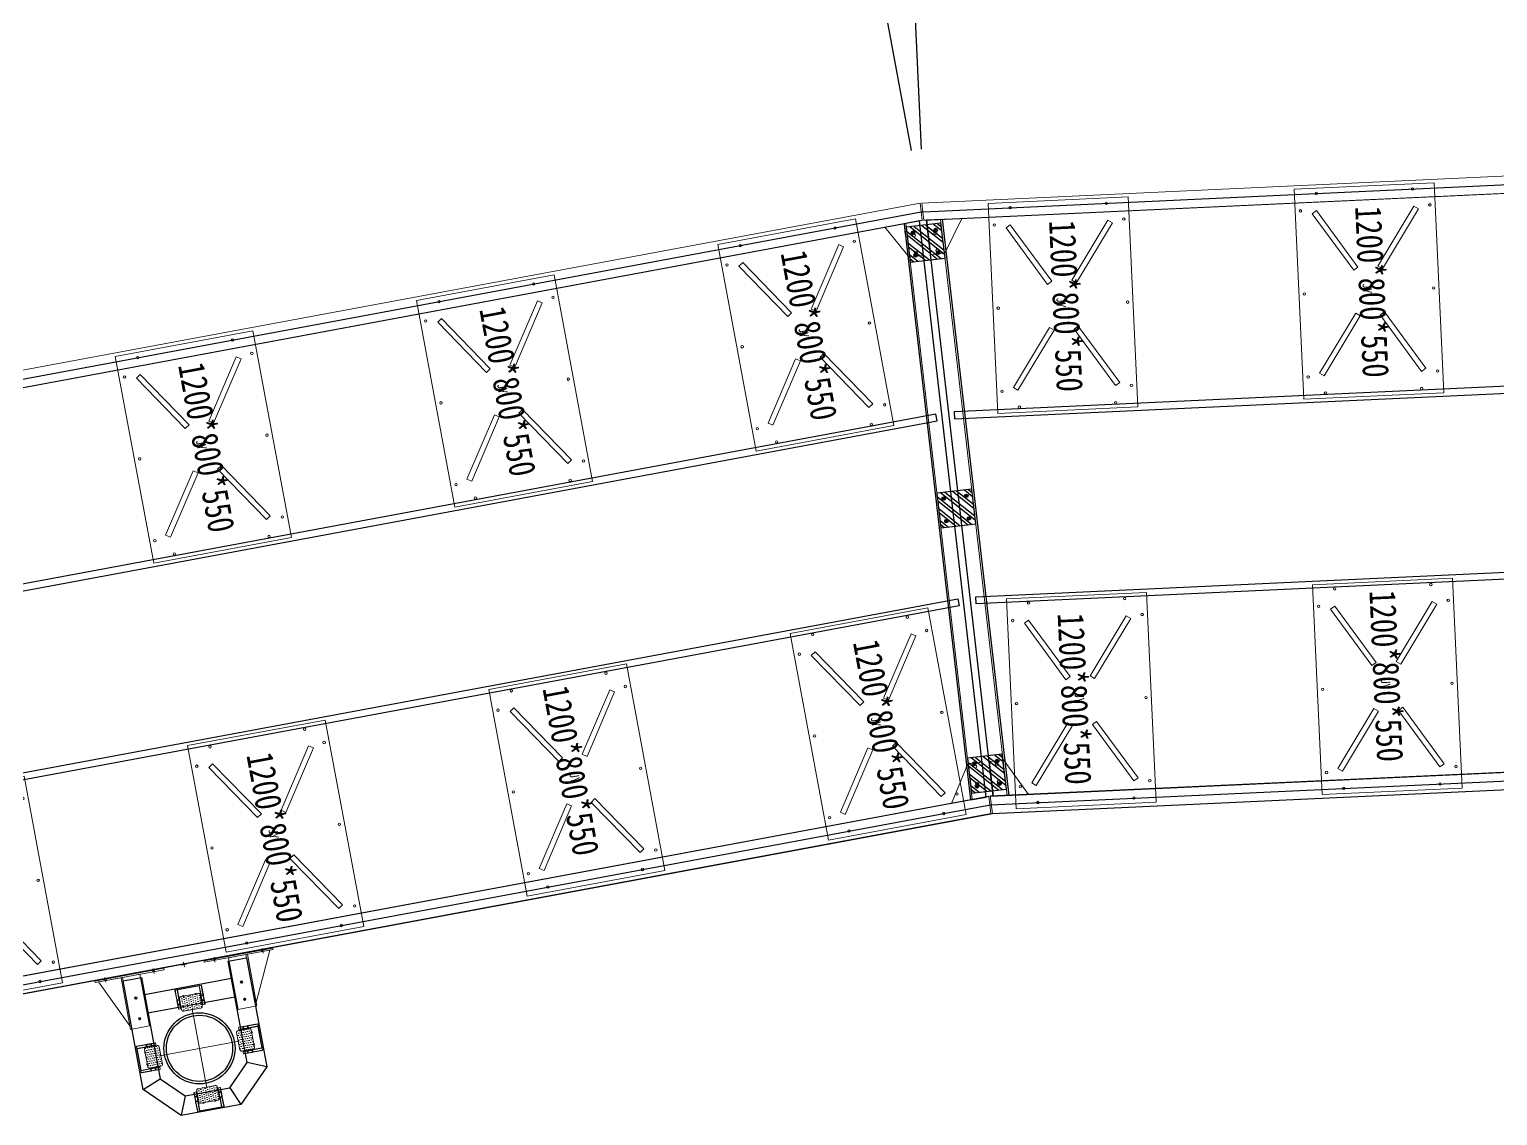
# Model space of a CAD drawing. Extents: x -259369 to -50372, y -155978 to 198088.
# Drawn here: x -172946 to -164560, y -95201 to -88999 of the extents above; entities that cross this region are included whole.
import ezdxf

# ---------------------------------------------------------------- set-up
doc = ezdxf.new("R2010")
doc.units = 0
doc.header["$LTSCALE"] = 1000
doc.header["$MEASUREMENT"] = 0
for name, pattern in [('CENTER', [2, 1.25, -0.25, 0.25, -0.25]), ('DASHED', [0.75, 0.5, -0.25]), ('HIDDEN', [0.375, 0.25, -0.125])]:
    doc.linetypes.add(name, pattern=pattern)
for name, color, linetype in [('PUB_TEXT', 7, 'Continuous'), ('主框型材', 4, 'Continuous'), ('卡槽', 242, 'Continuous'), ('浮箱名称', 3, 'Continuous'), ('连接端梁', 130, 'Continuous')]:
    doc.layers.add(name, color=color, linetype=linetype)
for name, color, linetype, lineweight in [('加强板', 140, 'Continuous', 18), ('导框型材', 2, 'Continuous', 18), ('浮箱', 160, 'Continuous', 20), ('虚线', 8, 'Continuous', 0), ('轮子座', 7, 'Continuous', 9), ('铝主梁', 3, 'Continuous', 9)]:
    doc.layers.add(name, color=color, linetype=linetype, lineweight=lineweight)
doc.styles.add('HZTXT', font='txtw.shx', dxfattribs={"width": 0.8, "bigfont": 'hztxtw.shx'})
doc.styles.add('黑体', font='simhei.ttf', dxfattribs={"width": 0.8})
doc.dimstyles.new('DIM-300', dxfattribs={"dimscale": 300, "dimtxt": 3, "dimasz": 1, "dimexe": 1, "dimexo": 1, "dimgap": 1, "dimtad": 1, "dimdec": 0, "dimdsep": 46, "dimtxsty": 'HZTXT', "dimblk": 'ARCHTICK', "dimcen": 0, "dimdle": 1, "dimclrd": 9, "dimclre": 9, "dimclrt": 2, "dimadec": 1, "dimazin": 0, "dimtfac": 1, "dimtdec": 0, "dimtix": 1, "dimtmove": 2, "dimatfit": 3, "dimldrblk": 'ARCHTICK', "dimfxl": 0, "dimtolj": 1, "dimtzin": 0, "dimarcsym": 0})
pattern_1 = [(0, (1212.185, -561.11), (6.35, 12.7), [0, -12.7])]

# ---------------------------------------------------------------- blocks, each defined once
blk = doc.blocks.new('$matou$00000186')
for points in [[(-600, 400), (600, 400), (600, -400), (-600, -400)], [(-455.8, 303.8), (-472.4, 278.9), (-139.6, 57), (-122.9, 82)], [(455.8, 303.8), (472.4, 278.9), (139.6, 57), (122.9, 82)], [(-455.8, -303.8), (-472.4, -278.9), (-139.6, -57), (-122.9, -82)], [(455.8, -303.8), (472.4, -278.9), (139.6, -57), (122.9, -82)]]:
    blk.add_lwpolyline(points, close=True)
for centre in [(-475, 370), (0, 370), (475, 370), (-570, 275), (570, 275), (-570, -275), (570, -275), (-475, -370), (0, -370), (475, -370)]:
    blk.add_circle(centre, 7)
at = {"layer": 'PUB_TEXT', "style": '黑体', "width": 0.8}
blk.add_text('JY', height=52.57, dxfattribs=at).set_placement((-44.4, -35.3))
blk = doc.blocks.new('*U637')
at = {"layer": '浮箱', "rotation": 270}
blk.add_blockref('$matou$00000186', (0, 0), dxfattribs=at)
blk = doc.blocks.new('*U638')
at = {"color": 0, "linetype": 'ByBlock', "lineweight": -2, "transparency": 16777216}
for p in [(0, 0), (1750, 0), (3500, 0), (5250, 0), (7000, 0)]:
    blk.add_blockref('*U637', p, dxfattribs=at)
blk = doc.blocks.new('*U639')
at = {"layer": '浮箱', "rotation": 270}
blk.add_blockref('$matou$00000186', (0, 0), dxfattribs=at)
blk = doc.blocks.new('*U640')
at = {"color": 0, "linetype": 'ByBlock', "lineweight": -2, "transparency": 16777216}
for p in [(0, 0), (1750, 0), (3500, 0), (5250, 0), (7000, 0)]:
    blk.add_blockref('*U639', p, dxfattribs=at)
blk = doc.blocks.new('*U641')
at = {"layer": '浮箱', "rotation": 270}
blk.add_blockref('$matou$00000186', (0, 0), dxfattribs=at)
blk = doc.blocks.new('*U642')
at = {"color": 0, "linetype": 'ByBlock', "lineweight": -2, "transparency": 16777216}
for p in [(0, 0), (1750, 0), (3500, 0), (5250, 0), (7000, 0)]:
    blk.add_blockref('*U641', p, dxfattribs=at)
blk = doc.blocks.new('*U643')
at = {"layer": '浮箱', "rotation": 270}
blk.add_blockref('$matou$00000186', (0, 0), dxfattribs=at)
blk = doc.blocks.new('*U644')
at = {"color": 0, "linetype": 'ByBlock', "lineweight": -2, "transparency": 16777216}
for p in [(0, 0), (1750, 0), (3500, 0), (5250, 0), (7000, 0)]:
    blk.add_blockref('*U643', p, dxfattribs=at)
blk = doc.blocks.new('*U677')
h = blk.add_hatch()
h.set_pattern_fill('DOTS', color=256, scale=8)
h.set_pattern_definition(pattern_1)
h.paths.add_polyline_path([(64, 50, 0.4142135624), (54, 60), (-11, 60, 0.4142135624), (-21, 50), (-21, -50, 0.4142135624), (-11, -60), (54, -60, 0.4142135624), (64, -50)])
at = {"layer": '导框型材', "color": 0, "linetype": 'Continuous'}
for p, q in [((-64, 63.508929), (-64, 75.5)), ((-64, 75.5), (-63.389317, 75.5)), ((-64, -63.50893), (-64, 63.508929)), ((-7.891644, 75.5), (-63.389317, 75.5)), ((-63.389317, 75.5), (-63.389317, 64.5)), ((-63.389317, 64.5), (-7.891644, 64.5)), ((-62, 77.5), (-6.502327, 77.5)), ((-62, 62.5), (-62, -62.5)), ((-6.502327, 62.5), (-62, 62.5)), ((-2.965328, 75.5), (-7.891644, 75.5)), ((-7.891644, 75.5), (-7.891644, 64.5)), ((-7.891644, 64.5), (-2.965328, 64.5)), ((-6.502327, 77.5), (-1.08338, 77.5)), ((-1.08338, 62.5), (-6.502327, 62.5)), ((47.5, 75.5), (-2.965328, 75.5)), ((-2.965328, 64.5), (-2.965328, 75.5)), ((47.5, 64.5), (-2.965328, 64.5)), ((-1.08338, 77.5), (45.5, 77.5)), ((45.5, 62.5), (-1.08338, 62.5)), ((31, 62.498484), (31, 60)), ((47.5, 64.5), (47.5, 75.5)), ((-64, -63.78066), (-64, -63.500287)), ((-64, -75.5), (-64, -63.78066)), ((-64, -75.5), (-63.389317, -75.5)), ((-63.389317, -64.5), (-63.389317, -75.5)), ((-7.891644, -64.5), (-63.389317, -64.5)), ((-63.389317, -75.5), (-7.891644, -75.5)), ((-62, -62.5), (-6.502327, -62.5)), ((-6.502327, -77.5), (-62, -77.5)), ((-2.965328, -64.5), (-7.891644, -64.5)), ((-7.891644, -75.5), (-7.891644, -64.5)), ((-7.891644, -75.5), (-2.965328, -75.5)), ((-6.502327, -62.5), (-1.08338, -62.5)), ((-1.08338, -77.5), (-6.502327, -77.5)), ((47.5, -64.5), (-2.965328, -64.5)), ((-2.965328, -64.5), (-2.965328, -75.5)), ((47.5, -75.5), (-2.965328, -75.5)), ((-1.08338, -62.5), (45.5, -62.5)), ((45.5, -77.5), (-1.08338, -77.5)), ((31, -60), (31, -62.498484)), ((47.5, -75.5), (47.5, -64.5))]:
    blk.add_line(p, q, dxfattribs=at)
at = {"layer": '导框型材', "color": 1, "linetype": 'CENTER', "ltscale": 0.28}
for p, q in [((-18.5, 35), (-14.5, 35)), ((-16.5, 37), (-16.5, 33)), ((-18.5, -35), (-14.5, -35)), ((-16.5, -37), (-16.5, -33))]:
    blk.add_line(p, q, dxfattribs=at)
at = {"layer": '导框型材', "color": 1, "linetype": 'CENTER', "ltscale": 0.404352}
for p, q in [((-18.5, 0), (-14.5, 0)), ((-16.5, -2), (-16.5, 2))]:
    blk.add_line(p, q, dxfattribs=at)
at = {"layer": '导框型材', "color": 1, "linetype": 'CENTER', "ltscale": 0.1}
for p, q in [((18.75, 70), (24.25, 70)), ((21.5, 67.25), (21.5, 72.75)), ((18.75, -70), (24.25, -70)), ((21.5, -72.75), (21.5, -67.25))]:
    blk.add_line(p, q, dxfattribs=at)
at = {"layer": '导框型材', "color": 0}
blk.add_lwpolyline([(-11, 60), (54, 60, -0.4142135624), (64, 50), (64, -50, -0.4142135624), (54, -60), (-11, -60, -0.4142135624), (-21, -50), (-21, 50, -0.4142135624)], format="xyb", close=True, dxfattribs=at)
for centre in [(21.5, 70), (21.5, -70)]:
    blk.add_circle(centre, 2.5, dxfattribs=at)
at = {"layer": '导框型材', "color": 0, "linetype": 'Continuous', "extrusion": (0, 0, -1)}
for centre, start, end in [((62, 75.5), 0, 90), ((62, 64.5), 270, 0), ((62, -64.5), 0, 90), ((62, -75.5), 270, 0)]:
    blk.add_arc(centre, 2, start, end, dxfattribs=at)
at = {"layer": '导框型材', "color": 0, "linetype": 'Continuous', "extrusion": (1.22461e-16, 0, -1)}
blk.add_arc((16.5, 35), 7, 310.0052008841, 49.9947991159, dxfattribs=at)
at = {"layer": '导框型材', "color": 0, "linetype": 'Continuous'}
for centre, radius, start, end in [((45.5, 75.5), 2, 0, 90), ((45.5, 64.5), 2, 270, 0), ((-16.5, -35), 7, 130.0052008841, 229.9947991159), ((45.5, -64.5), 2, 0, 90), ((45.5, -75.5), 2, 270, 0)]:
    blk.add_arc(centre, radius, start, end, dxfattribs=at)
for centre, major_axis, ratio, start_param, end_param in [((-62, 75.5), (0, 2), 0.694658, 0, 1.5707963268), ((-6.502327, 75.5), (0, -2), 0.694658, 3.1415926536, 4.7123889804), ((-6.502327, 64.5), (0, 2), 0.694658, 1.5707963268, 3.1415926536), ((-1.08338, 75.5), (0, -2), 0.940974, 3.1415926536, 4.7123889804), ((-1.08338, 64.5), (0, 2), 0.940974, 1.5707963268, 3.1415926536), ((-62, -75.5), (0, 2), 0.694658, 1.5707963268, 3.1415926536), ((-6.502327, -64.5), (0, 2), 0.694658, 0, 1.5707963268), ((-6.502327, -75.5), (0, 2), 0.694658, 1.5707963268, 3.1415926536), ((-1.08338, -64.5), (0, 2), 0.940974, 0, 1.5707963268), ((-1.08338, -75.5), (0, 2), 0.940974, 1.5707963268, 3.1415926536)]:
    blk.add_ellipse(centre, major_axis=major_axis, ratio=ratio, start_param=start_param, end_param=end_param, dxfattribs=at)
at = {"layer": '导框型材', "color": 0, "linetype": 'Continuous', "extrusion": (0, 0, -1)}
for centre, start_param, end_param in [((-62, 64.5), 0, 1.5707963268), ((-62, -64.5), 1.5707963268, 3.1415926536)]:
    blk.add_ellipse(centre, major_axis=(0, -2), ratio=0.694658, start_param=start_param, end_param=end_param, dxfattribs=at)
blk = doc.blocks.new('*U673')
at = {"layer": '轮子座', "color": 0, "linetype": 'ByBlock', "lineweight": -2, "transparency": 16777216}
blk.add_blockref('*U677', (0, 0), dxfattribs=at)
blk = doc.blocks.new('*U674')
h = blk.add_hatch()
h.set_pattern_fill('DOTS', color=256, scale=8)
h.set_pattern_definition(pattern_1)
h.paths.add_polyline_path([(64, 50, 0.4142135624), (54, 60), (-11, 60, 0.4142135624), (-21, 50), (-21, -50, 0.4142135624), (-11, -60), (54, -60, 0.4142135624), (64, -50)])
at = {"layer": '导框型材', "color": 0, "linetype": 'Continuous'}
for p, q in [((-64, 63.508929), (-64, 75.5)), ((-64, 75.5), (-63.389317, 75.5)), ((-64, -63.50893), (-64, 63.508929)), ((-7.891644, 75.5), (-63.389317, 75.5)), ((-63.389317, 75.5), (-63.389317, 64.5)), ((-63.389317, 64.5), (-7.891644, 64.5)), ((-62, 77.5), (-6.502327, 77.5)), ((-62, 62.5), (-62, -62.5)), ((-6.502327, 62.5), (-62, 62.5)), ((-2.965328, 75.5), (-7.891644, 75.5)), ((-7.891644, 75.5), (-7.891644, 64.5)), ((-7.891644, 64.5), (-2.965328, 64.5)), ((-6.502327, 77.5), (-1.08338, 77.5)), ((-1.08338, 62.5), (-6.502327, 62.5)), ((47.5, 75.5), (-2.965328, 75.5)), ((-2.965328, 64.5), (-2.965328, 75.5)), ((47.5, 64.5), (-2.965328, 64.5)), ((-1.08338, 77.5), (45.5, 77.5)), ((45.5, 62.5), (-1.08338, 62.5)), ((31, 62.498484), (31, 60)), ((47.5, 64.5), (47.5, 75.5)), ((-64, -63.78066), (-64, -63.500287)), ((-64, -75.5), (-64, -63.78066)), ((-64, -75.5), (-63.389317, -75.5)), ((-63.389317, -64.5), (-63.389317, -75.5)), ((-7.891644, -64.5), (-63.389317, -64.5)), ((-63.389317, -75.5), (-7.891644, -75.5)), ((-62, -62.5), (-6.502327, -62.5)), ((-6.502327, -77.5), (-62, -77.5)), ((-2.965328, -64.5), (-7.891644, -64.5)), ((-7.891644, -75.5), (-7.891644, -64.5)), ((-7.891644, -75.5), (-2.965328, -75.5)), ((-6.502327, -62.5), (-1.08338, -62.5)), ((-1.08338, -77.5), (-6.502327, -77.5)), ((47.5, -64.5), (-2.965328, -64.5)), ((-2.965328, -64.5), (-2.965328, -75.5)), ((47.5, -75.5), (-2.965328, -75.5)), ((-1.08338, -62.5), (45.5, -62.5)), ((45.5, -77.5), (-1.08338, -77.5)), ((31, -60), (31, -62.498484)), ((47.5, -75.5), (47.5, -64.5))]:
    blk.add_line(p, q, dxfattribs=at)
at = {"layer": '导框型材', "color": 1, "linetype": 'CENTER', "ltscale": 0.28}
for p, q in [((-18.5, 35), (-14.5, 35)), ((-16.5, 37), (-16.5, 33)), ((-18.5, -35), (-14.5, -35)), ((-16.5, -37), (-16.5, -33))]:
    blk.add_line(p, q, dxfattribs=at)
at = {"layer": '导框型材', "color": 1, "linetype": 'CENTER', "ltscale": 0.404352}
for p, q in [((-18.5, 0), (-14.5, 0)), ((-16.5, -2), (-16.5, 2))]:
    blk.add_line(p, q, dxfattribs=at)
at = {"layer": '导框型材', "color": 1, "linetype": 'CENTER', "ltscale": 0.1}
for p, q in [((18.75, 70), (24.25, 70)), ((21.5, 67.25), (21.5, 72.75)), ((18.75, -70), (24.25, -70)), ((21.5, -72.75), (21.5, -67.25))]:
    blk.add_line(p, q, dxfattribs=at)
at = {"layer": '导框型材', "color": 0}
blk.add_lwpolyline([(-11, 60), (54, 60, -0.4142135624), (64, 50), (64, -50, -0.4142135624), (54, -60), (-11, -60, -0.4142135624), (-21, -50), (-21, 50, -0.4142135624)], format="xyb", close=True, dxfattribs=at)
for centre in [(21.5, 70), (21.5, -70)]:
    blk.add_circle(centre, 2.5, dxfattribs=at)
at = {"layer": '导框型材', "color": 0, "linetype": 'Continuous', "extrusion": (0, 0, -1)}
for centre, start, end in [((62, 75.5), 0, 90), ((62, 64.5), 270, 0), ((62, -64.5), 0, 90), ((62, -75.5), 270, 0)]:
    blk.add_arc(centre, 2, start, end, dxfattribs=at)
at = {"layer": '导框型材', "color": 0, "linetype": 'Continuous', "extrusion": (1.22461e-16, 0, -1)}
blk.add_arc((16.5, 35), 7, 310.0052008841, 49.9947991159, dxfattribs=at)
at = {"layer": '导框型材', "color": 0, "linetype": 'Continuous'}
for centre, radius, start, end in [((45.5, 75.5), 2, 0, 90), ((45.5, 64.5), 2, 270, 0), ((-16.5, -35), 7, 130.0052008841, 229.9947991159), ((45.5, -64.5), 2, 0, 90), ((45.5, -75.5), 2, 270, 0)]:
    blk.add_arc(centre, radius, start, end, dxfattribs=at)
for centre, major_axis, ratio, start_param, end_param in [((-62, 75.5), (0, 2), 0.694658, 0, 1.5707963268), ((-6.502327, 75.5), (0, -2), 0.694658, 3.1415926536, 4.7123889804), ((-6.502327, 64.5), (0, 2), 0.694658, 1.5707963268, 3.1415926536), ((-1.08338, 75.5), (0, -2), 0.940974, 3.1415926536, 4.7123889804), ((-1.08338, 64.5), (0, 2), 0.940974, 1.5707963268, 3.1415926536), ((-62, -75.5), (0, 2), 0.694658, 1.5707963268, 3.1415926536), ((-6.502327, -64.5), (0, 2), 0.694658, 0, 1.5707963268), ((-6.502327, -75.5), (0, 2), 0.694658, 1.5707963268, 3.1415926536), ((-1.08338, -64.5), (0, 2), 0.940974, 0, 1.5707963268), ((-1.08338, -75.5), (0, 2), 0.940974, 1.5707963268, 3.1415926536)]:
    blk.add_ellipse(centre, major_axis=major_axis, ratio=ratio, start_param=start_param, end_param=end_param, dxfattribs=at)
at = {"layer": '导框型材', "color": 0, "linetype": 'Continuous', "extrusion": (0, 0, -1)}
for centre, start_param, end_param in [((-62, 64.5), 0, 1.5707963268), ((-62, -64.5), 1.5707963268, 3.1415926536)]:
    blk.add_ellipse(centre, major_axis=(0, -2), ratio=0.694658, start_param=start_param, end_param=end_param, dxfattribs=at)
blk = doc.blocks.new('*U675')
at = {"layer": '轮子座', "color": 0, "linetype": 'ByBlock', "lineweight": -2, "transparency": 16777216}
blk.add_blockref('*U674', (0, 0), dxfattribs=at)
blk = doc.blocks.new('*U676')
h = blk.add_hatch()
h.set_pattern_fill('DOTS', color=256, scale=8)
h.set_pattern_definition(pattern_1)
h.paths.add_polyline_path([(64, 50, 0.4142135624), (54, 60), (-11, 60, 0.4142135624), (-21, 50), (-21, -50, 0.4142135624), (-11, -60), (54, -60, 0.4142135624), (64, -50)])
at = {"layer": '导框型材', "color": 0, "linetype": 'Continuous'}
for p, q in [((-64, 63.508929), (-64, 75.5)), ((-64, 75.5), (-63.389317, 75.5)), ((-64, -63.50893), (-64, 63.508929)), ((-7.891644, 75.5), (-63.389317, 75.5)), ((-63.389317, 75.5), (-63.389317, 64.5)), ((-63.389317, 64.5), (-7.891644, 64.5)), ((-62, 77.5), (-6.502327, 77.5)), ((-62, 62.5), (-62, -62.5)), ((-6.502327, 62.5), (-62, 62.5)), ((-2.965328, 75.5), (-7.891644, 75.5)), ((-7.891644, 75.5), (-7.891644, 64.5)), ((-7.891644, 64.5), (-2.965328, 64.5)), ((-6.502327, 77.5), (-1.08338, 77.5)), ((-1.08338, 62.5), (-6.502327, 62.5)), ((47.5, 75.5), (-2.965328, 75.5)), ((-2.965328, 64.5), (-2.965328, 75.5)), ((47.5, 64.5), (-2.965328, 64.5)), ((-1.08338, 77.5), (45.5, 77.5)), ((45.5, 62.5), (-1.08338, 62.5)), ((31, 62.498484), (31, 60)), ((47.5, 64.5), (47.5, 75.5)), ((-64, -63.78066), (-64, -63.500287)), ((-64, -75.5), (-64, -63.78066)), ((-64, -75.5), (-63.389317, -75.5)), ((-63.389317, -64.5), (-63.389317, -75.5)), ((-7.891644, -64.5), (-63.389317, -64.5)), ((-63.389317, -75.5), (-7.891644, -75.5)), ((-62, -62.5), (-6.502327, -62.5)), ((-6.502327, -77.5), (-62, -77.5)), ((-2.965328, -64.5), (-7.891644, -64.5)), ((-7.891644, -75.5), (-7.891644, -64.5)), ((-7.891644, -75.5), (-2.965328, -75.5)), ((-6.502327, -62.5), (-1.08338, -62.5)), ((-1.08338, -77.5), (-6.502327, -77.5)), ((47.5, -64.5), (-2.965328, -64.5)), ((-2.965328, -64.5), (-2.965328, -75.5)), ((47.5, -75.5), (-2.965328, -75.5)), ((-1.08338, -62.5), (45.5, -62.5)), ((45.5, -77.5), (-1.08338, -77.5)), ((31, -60), (31, -62.498484)), ((47.5, -75.5), (47.5, -64.5))]:
    blk.add_line(p, q, dxfattribs=at)
at = {"layer": '导框型材', "color": 1, "linetype": 'CENTER', "ltscale": 0.28}
for p, q in [((-18.5, 35), (-14.5, 35)), ((-16.5, 37), (-16.5, 33)), ((-18.5, -35), (-14.5, -35)), ((-16.5, -37), (-16.5, -33))]:
    blk.add_line(p, q, dxfattribs=at)
at = {"layer": '导框型材', "color": 1, "linetype": 'CENTER', "ltscale": 0.404352}
for p, q in [((-18.5, 0), (-14.5, 0)), ((-16.5, -2), (-16.5, 2))]:
    blk.add_line(p, q, dxfattribs=at)
at = {"layer": '导框型材', "color": 1, "linetype": 'CENTER', "ltscale": 0.1}
for p, q in [((18.75, 70), (24.25, 70)), ((21.5, 67.25), (21.5, 72.75)), ((18.75, -70), (24.25, -70)), ((21.5, -72.75), (21.5, -67.25))]:
    blk.add_line(p, q, dxfattribs=at)
at = {"layer": '导框型材', "color": 0}
blk.add_lwpolyline([(-11, 60), (54, 60, -0.4142135624), (64, 50), (64, -50, -0.4142135624), (54, -60), (-11, -60, -0.4142135624), (-21, -50), (-21, 50, -0.4142135624)], format="xyb", close=True, dxfattribs=at)
for centre in [(21.5, 70), (21.5, -70)]:
    blk.add_circle(centre, 2.5, dxfattribs=at)
at = {"layer": '导框型材', "color": 0, "linetype": 'Continuous', "extrusion": (0, 0, -1)}
for centre, start, end in [((62, 75.5), 0, 90), ((62, 64.5), 270, 0), ((62, -64.5), 0, 90), ((62, -75.5), 270, 0)]:
    blk.add_arc(centre, 2, start, end, dxfattribs=at)
at = {"layer": '导框型材', "color": 0, "linetype": 'Continuous', "extrusion": (1.22461e-16, 0, -1)}
blk.add_arc((16.5, 35), 7, 310.0052008841, 49.9947991159, dxfattribs=at)
at = {"layer": '导框型材', "color": 0, "linetype": 'Continuous'}
for centre, radius, start, end in [((45.5, 75.5), 2, 0, 90), ((45.5, 64.5), 2, 270, 0), ((-16.5, -35), 7, 130.0052008841, 229.9947991159), ((45.5, -64.5), 2, 0, 90), ((45.5, -75.5), 2, 270, 0)]:
    blk.add_arc(centre, radius, start, end, dxfattribs=at)
for centre, major_axis, ratio, start_param, end_param in [((-62, 75.5), (0, 2), 0.694658, 0, 1.5707963268), ((-6.502327, 75.5), (0, -2), 0.694658, 3.1415926536, 4.7123889804), ((-6.502327, 64.5), (0, 2), 0.694658, 1.5707963268, 3.1415926536), ((-1.08338, 75.5), (0, -2), 0.940974, 3.1415926536, 4.7123889804), ((-1.08338, 64.5), (0, 2), 0.940974, 1.5707963268, 3.1415926536), ((-62, -75.5), (0, 2), 0.694658, 1.5707963268, 3.1415926536), ((-6.502327, -64.5), (0, 2), 0.694658, 0, 1.5707963268), ((-6.502327, -75.5), (0, 2), 0.694658, 1.5707963268, 3.1415926536), ((-1.08338, -64.5), (0, 2), 0.940974, 0, 1.5707963268), ((-1.08338, -75.5), (0, 2), 0.940974, 1.5707963268, 3.1415926536)]:
    blk.add_ellipse(centre, major_axis=major_axis, ratio=ratio, start_param=start_param, end_param=end_param, dxfattribs=at)
at = {"layer": '导框型材', "color": 0, "linetype": 'Continuous', "extrusion": (0, 0, -1)}
for centre, start_param, end_param in [((-62, 64.5), 0, 1.5707963268), ((-62, -64.5), 1.5707963268, 3.1415926536)]:
    blk.add_ellipse(centre, major_axis=(0, -2), ratio=0.694658, start_param=start_param, end_param=end_param, dxfattribs=at)
blk = doc.blocks.new('*U679')
at = {"layer": '轮子座', "color": 0, "linetype": 'ByBlock', "lineweight": -2, "transparency": 16777216}
blk.add_blockref('*U676', (0, 0), dxfattribs=at)
blk = doc.blocks.new('*U680')
h = blk.add_hatch()
h.set_pattern_fill('DOTS', color=256, scale=8)
h.set_pattern_definition(pattern_1)
h.paths.add_polyline_path([(64, 50, 0.4142135624), (54, 60), (-11, 60, 0.4142135624), (-21, 50), (-21, -50, 0.4142135624), (-11, -60), (54, -60, 0.4142135624), (64, -50)])
at = {"layer": '导框型材', "color": 0, "linetype": 'Continuous'}
for p, q in [((-64, 63.508929), (-64, 75.5)), ((-64, 75.5), (-63.389317, 75.5)), ((-64, -63.50893), (-64, 63.508929)), ((-7.891644, 75.5), (-63.389317, 75.5)), ((-63.389317, 75.5), (-63.389317, 64.5)), ((-63.389317, 64.5), (-7.891644, 64.5)), ((-62, 77.5), (-6.502327, 77.5)), ((-62, 62.5), (-62, -62.5)), ((-6.502327, 62.5), (-62, 62.5)), ((-2.965328, 75.5), (-7.891644, 75.5)), ((-7.891644, 75.5), (-7.891644, 64.5)), ((-7.891644, 64.5), (-2.965328, 64.5)), ((-6.502327, 77.5), (-1.08338, 77.5)), ((-1.08338, 62.5), (-6.502327, 62.5)), ((47.5, 75.5), (-2.965328, 75.5)), ((-2.965328, 64.5), (-2.965328, 75.5)), ((47.5, 64.5), (-2.965328, 64.5)), ((-1.08338, 77.5), (45.5, 77.5)), ((45.5, 62.5), (-1.08338, 62.5)), ((31, 62.498484), (31, 60)), ((47.5, 64.5), (47.5, 75.5)), ((-64, -63.78066), (-64, -63.500287)), ((-64, -75.5), (-64, -63.78066)), ((-64, -75.5), (-63.389317, -75.5)), ((-63.389317, -64.5), (-63.389317, -75.5)), ((-7.891644, -64.5), (-63.389317, -64.5)), ((-63.389317, -75.5), (-7.891644, -75.5)), ((-62, -62.5), (-6.502327, -62.5)), ((-6.502327, -77.5), (-62, -77.5)), ((-2.965328, -64.5), (-7.891644, -64.5)), ((-7.891644, -75.5), (-7.891644, -64.5)), ((-7.891644, -75.5), (-2.965328, -75.5)), ((-6.502327, -62.5), (-1.08338, -62.5)), ((-1.08338, -77.5), (-6.502327, -77.5)), ((47.5, -64.5), (-2.965328, -64.5)), ((-2.965328, -64.5), (-2.965328, -75.5)), ((47.5, -75.5), (-2.965328, -75.5)), ((-1.08338, -62.5), (45.5, -62.5)), ((45.5, -77.5), (-1.08338, -77.5)), ((31, -60), (31, -62.498484)), ((47.5, -75.5), (47.5, -64.5))]:
    blk.add_line(p, q, dxfattribs=at)
at = {"layer": '导框型材', "color": 1, "linetype": 'CENTER', "ltscale": 0.28}
for p, q in [((-18.5, 35), (-14.5, 35)), ((-16.5, 37), (-16.5, 33)), ((-18.5, -35), (-14.5, -35)), ((-16.5, -37), (-16.5, -33))]:
    blk.add_line(p, q, dxfattribs=at)
at = {"layer": '导框型材', "color": 1, "linetype": 'CENTER', "ltscale": 0.404352}
for p, q in [((-18.5, 0), (-14.5, 0)), ((-16.5, -2), (-16.5, 2))]:
    blk.add_line(p, q, dxfattribs=at)
at = {"layer": '导框型材', "color": 1, "linetype": 'CENTER', "ltscale": 0.1}
for p, q in [((18.75, 70), (24.25, 70)), ((21.5, 67.25), (21.5, 72.75)), ((18.75, -70), (24.25, -70)), ((21.5, -72.75), (21.5, -67.25))]:
    blk.add_line(p, q, dxfattribs=at)
at = {"layer": '导框型材', "color": 0}
blk.add_lwpolyline([(-11, 60), (54, 60, -0.4142135624), (64, 50), (64, -50, -0.4142135624), (54, -60), (-11, -60, -0.4142135624), (-21, -50), (-21, 50, -0.4142135624)], format="xyb", close=True, dxfattribs=at)
for centre in [(21.5, 70), (21.5, -70)]:
    blk.add_circle(centre, 2.5, dxfattribs=at)
at = {"layer": '导框型材', "color": 0, "linetype": 'Continuous', "extrusion": (0, 0, -1)}
for centre, start, end in [((62, 75.5), 0, 90), ((62, 64.5), 270, 0), ((62, -64.5), 0, 90), ((62, -75.5), 270, 0)]:
    blk.add_arc(centre, 2, start, end, dxfattribs=at)
at = {"layer": '导框型材', "color": 0, "linetype": 'Continuous', "extrusion": (1.22461e-16, 0, -1)}
blk.add_arc((16.5, 35), 7, 310.0052008841, 49.9947991159, dxfattribs=at)
at = {"layer": '导框型材', "color": 0, "linetype": 'Continuous'}
for centre, radius, start, end in [((45.5, 75.5), 2, 0, 90), ((45.5, 64.5), 2, 270, 0), ((-16.5, -35), 7, 130.0052008841, 229.9947991159), ((45.5, -64.5), 2, 0, 90), ((45.5, -75.5), 2, 270, 0)]:
    blk.add_arc(centre, radius, start, end, dxfattribs=at)
for centre, major_axis, ratio, start_param, end_param in [((-62, 75.5), (0, 2), 0.694658, 0, 1.5707963268), ((-6.502327, 75.5), (0, -2), 0.694658, 3.1415926536, 4.7123889804), ((-6.502327, 64.5), (0, 2), 0.694658, 1.5707963268, 3.1415926536), ((-1.08338, 75.5), (0, -2), 0.940974, 3.1415926536, 4.7123889804), ((-1.08338, 64.5), (0, 2), 0.940974, 1.5707963268, 3.1415926536), ((-62, -75.5), (0, 2), 0.694658, 1.5707963268, 3.1415926536), ((-6.502327, -64.5), (0, 2), 0.694658, 0, 1.5707963268), ((-6.502327, -75.5), (0, 2), 0.694658, 1.5707963268, 3.1415926536), ((-1.08338, -64.5), (0, 2), 0.940974, 0, 1.5707963268), ((-1.08338, -75.5), (0, 2), 0.940974, 1.5707963268, 3.1415926536)]:
    blk.add_ellipse(centre, major_axis=major_axis, ratio=ratio, start_param=start_param, end_param=end_param, dxfattribs=at)
at = {"layer": '导框型材', "color": 0, "linetype": 'Continuous', "extrusion": (0, 0, -1)}
for centre, start_param, end_param in [((-62, 64.5), 0, 1.5707963268), ((-62, -64.5), 1.5707963268, 3.1415926536)]:
    blk.add_ellipse(centre, major_axis=(0, -2), ratio=0.694658, start_param=start_param, end_param=end_param, dxfattribs=at)
blk = doc.blocks.new('*U678')
at = {"layer": '轮子座', "color": 0, "linetype": 'ByBlock', "lineweight": -2, "transparency": 16777216}
blk.add_blockref('*U680', (0, 0), dxfattribs=at)
blk = doc.blocks.new('_ArchTick')
at = {"color": 0, "linetype": 'ByBlock', "const_width": 0.4}
blk.add_lwpolyline([(-0.5, -0.5), (0.5, 0.5)], dxfattribs=at)
blk = doc.blocks.new('*D693')
at = {"color": 9, "lineweight": -2, "transparency": 16777216}
for p, q in [((-167907.1, -89690.1), (-168281.3, -87678.6)), ((-176935.1, -89593.5), (-167931.5, -87918.7)), ((-176320.8, -91255.1), (-176695, -89243.7))]:
    blk.add_line(p, q, dxfattribs=at)
at = {"layer": 'Defpoints', "color": 0, "transparency": 16777216}
for p in [(-168226.4, -87973.6), (-167852.3, -89985, 29521), (-176266, -91550.1, 29521)]:
    blk.add_point(p, dxfattribs=at)
at = {"color": 9, "lineweight": -2, "transparency": 16777216, "xscale": 300, "yscale": 300, "zscale": 300}
for p, rotation in [((-168226.4, -87973.6), 10.53744300750394), ((-176640.1, -89538.6), 190.5374430075039)]:
    blk.add_blockref('_ArchTick', p, dxfattribs=dict(at, rotation=rotation))
at = {"color": 2, "transparency": 16777216, "insert": (-172570.4, -88018.8), "char_height": 900, "attachment_point": 5, "rotation": 10.53744, "style": 'HZTXT'}
blk.add_mtext('\\A1;8558', dxfattribs=at)
blk = doc.blocks.new('*D694')
at = {"color": 9, "lineweight": -2, "transparency": 16777216}
for p, q in [((-159302.7, -89286.7), (-159398.7, -87220.6)), ((-168233.2, -87931.1), (-159085.1, -87506.3)), ((-167851.5, -89683.6), (-167947.4, -87617.5))]:
    blk.add_line(p, q, dxfattribs=at)
at = {"layer": 'Defpoints', "color": 0, "transparency": 16777216}
for p in [(-159384.7, -87520.3), (-159288.8, -89586.4, 29521), (-167837.6, -89983.3, 29521)]:
    blk.add_point(p, dxfattribs=at)
at = {"color": 9, "lineweight": -2, "transparency": 16777216, "xscale": 300, "yscale": 300, "zscale": 300}
for p, rotation in [((-159384.7, -87520.3), 2.658468576705857), ((-167933.5, -87917.2), 182.6584685767059)]:
    blk.add_blockref('_ArchTick', p, dxfattribs=dict(at, rotation=rotation))
at = {"color": 2, "transparency": 16777216, "insert": (-163693.9, -86969.5), "char_height": 900, "attachment_point": 5, "rotation": 2.65847, "style": 'HZTXT'}
blk.add_mtext('\\A1;8558', dxfattribs=at)

msp = doc.modelspace()

# ---------------------------------------------------------------- hatches: boundary and pattern name
h = msp.add_hatch()
h.set_pattern_fill('ANSI32', color=256, scale=10, angle=-83.409049)
h.set_pattern_definition([(321.59095, (-258829.666, -74973.67), (29.588057, 37.318729), []), (321.59095, (-258827.09, -74995.97), (29.588057, 37.318729), [])])
h.paths.add_polyline_path([(-167938.25, -90129.22), (-167915.29, -90327.9), (-167716.61, -90304.94), (-167739.57, -90106.27)])
h = msp.add_hatch()
h.set_pattern_fill('ANSI32', color=256, scale=10, angle=-83.409049)
h.set_pattern_definition([(321.59095, (-258654.29, -76491.503), (29.588057, 37.318729), []), (321.59095, (-258651.71, -76513.805), (29.588057, 37.318729), [])])
h.paths.add_polyline_path([(-167762.87, -91647.06), (-167739.91, -91845.74), (-167541.24, -91822.78), (-167564.19, -91624.1)])
h = msp.add_hatch()
h.set_pattern_fill('ANSI32', color=256, scale=10, angle=-83.409049)
h.set_pattern_definition([(321.59095, (-258479.395, -78005.163), (29.588057, 37.318729), []), (321.59095, (-258476.82, -78027.465), (29.588057, 37.318729), [])])
h.paths.add_polyline_path([(-167587.98, -93160.72), (-167565.02, -93359.4), (-167366.34, -93336.44), (-167389.3, -93137.76)])

# ---------------------------------------------------------------- linework, layer by layer
at = {"elevation": 29521}
for points in [[(-167950.7, -90108.6), (-167943.61, -90169.97)], [(-167760.39, -90143.9), (-167780.25, -90146.2)], [(-167771.47, -90135.12), (-167769.17, -90154.99)], [(-167732.12, -90083.33), (-167724.7, -90147.5)], [(-167909.39, -90161.12), (-167889.53, -90158.83)], [(-167900.61, -90150.04), (-167898.31, -90169.91)], [(-167894.47, -90290.26), (-167874.6, -90287.97)], [(-167883.39, -90299.05), (-167885.69, -90279.18)], [(-167745.46, -90273.04), (-167765.33, -90275.34)], [(-167754.25, -90284.13), (-167756.55, -90264.26)], [(-167596.09, -91652.95), (-167593.8, -91672.82)], [(-167734.02, -91678.96), (-167714.15, -91676.66)], [(-167725.23, -91667.87), (-167722.94, -91687.74)], [(-167585.01, -91661.74), (-167604.88, -91664.03)], [(-167719.1, -91808.1), (-167699.23, -91805.8)], [(-167708.01, -91816.88), (-167710.31, -91797.02)], [(-167570.09, -91790.88), (-167589.96, -91793.18)], [(-167578.87, -91801.96), (-167581.17, -91782.09)], [(-167559.12, -93192.62), (-167539.26, -93190.32)], [(-167550.34, -93181.53), (-167548.04, -93201.4)], [(-167410.11, -93175.4), (-167429.98, -93177.69)], [(-167421.2, -93166.61), (-167418.9, -93186.48)], [(-167544.2, -93321.76), (-167524.33, -93319.46)], [(-167533.12, -93330.54), (-167535.42, -93310.68)], [(-167395.19, -93304.54), (-167415.06, -93306.84)], [(-167403.98, -93315.62), (-167406.28, -93295.75)]]:
    msp.add_lwpolyline(points, dxfattribs=at)
for points in [[(-167938.25, -90129.22), (-167915.29, -90327.9), (-167716.61, -90304.94), (-167739.57, -90106.27)], [(-167762.87, -91647.06), (-167739.91, -91845.74), (-167541.24, -91822.78), (-167564.19, -91624.1)], [(-167587.98, -93160.72), (-167565.02, -93359.4), (-167366.34, -93336.44), (-167389.3, -93137.76)]]:
    msp.add_lwpolyline(points, close=True, dxfattribs=at)
for centre, radius in [((-167770.32, -90145.05, 29521), 10), ((-167770.32, -90145.05, 29521), 8), ((-167899.46, -90159.97, 29521), 10), ((-167899.46, -90159.97, 29521), 8), ((-167884.54, -90289.11, 29521), 10), ((-167884.54, -90289.11, 29521), 8), ((-167755.4, -90274.19, 29521), 10), ((-167755.4, -90274.19, 29521), 8), ((-167594.94, -91662.89, 29521), 10), ((-167594.94, -91662.89, 29521), 8), ((-167724.08, -91677.81, 29521), 10), ((-167724.08, -91677.81, 29521), 8), ((-167709.16, -91806.95, 29521), 10), ((-167709.16, -91806.95, 29521), 8), ((-167580.02, -91792.03, 29521), 10), ((-167580.02, -91792.03, 29521), 8), ((-167549.19, -93191.47, 29521), 10), ((-167549.19, -93191.47, 29521), 8), ((-167420.05, -93176.55, 29521), 10), ((-167420.05, -93176.55, 29521), 8), ((-167534.27, -93320.61, 29521), 10), ((-167534.27, -93320.61, 29521), 8), ((-167405.13, -93305.69, 29521), 10), ((-167405.13, -93305.69, 29521), 8), ((-171974.49, -94817, 29521), 203), ((-171974.49, -94817, 29521), 189)]:
    msp.add_circle(centre, radius)
at = {"layer": '主框型材', "elevation": 29521}
for points in [[(-172295.21, -95053.42), (-172410.71, -94431.6), (-172306.5, -94412.24), (-172199.11, -94990.33), (-172055.6, -95088.88), (-171801.16, -95041.62), (-171702.61, -94898.1), (-171809.99, -94320.01), (-171705.77, -94300.65), (-171590.37, -94921.91), (-171738.63, -95137.82), (-172079.41, -95201.12), (-172295.31, -95052.86)], [(-171590.37, -94921.91), (-171702.61, -94898.1)], [(-172295.31, -95052.86), (-172199.11, -94990.33)], [(-172055.6, -95088.88), (-172079.41, -95201.12)], [(-171801.16, -95041.62), (-171738.63, -95137.82)]]:
    msp.add_lwpolyline(points, dxfattribs=at)
msp.add_lwpolyline([(-172288.22, -94510.63), (-172268.86, -94614.85), (-171772.36, -94522.62), (-171791.71, -94418.4)], close=True, dxfattribs=at)
at = {"layer": '加强板', "color": 5, "elevation": 29521}
for points in [[(-167864.04, -90092.49), (-168060.67, -90129.04), (-167920.55, -90300.34), (-167841.08, -90291.16)], [(-167864.04, -90092.49), (-168060.67, -90129.04), (-167920.55, -90300.34), (-167841.08, -90291.16)], [(-167820.21, -90087.42), (-167620.43, -90078.16), (-167717.77, -90276.9), (-167797.24, -90286.09)], [(-167820.18, -90087.42), (-167620.4, -90078.16), (-167717.74, -90276.9), (-167797.21, -90286.09)], [(-167483.81, -93382.41), (-167680.43, -93418.97), (-167586.24, -93192.92), (-167506.76, -93183.74)], [(-167483.81, -93382.41), (-167680.43, -93418.97), (-167586.24, -93192.92), (-167506.76, -93183.74)], [(-167439.92, -93377.34), (-167240.14, -93368.08), (-167383.42, -93169.48), (-167462.89, -93178.67)], [(-167439.89, -93377.34), (-167240.11, -93368.07), (-167383.39, -93169.48), (-167462.86, -93178.66)]]:
    msp.add_lwpolyline(points, close=True, dxfattribs=at)
at = {"layer": '加强板', "color": 5}
for centre in [(-167894.59, -90176.55, 29521), (-167894.59, -90176.55, 29521), (-167771.29, -90162.29, 29521), (-167771.26, -90162.29, 29521), (-167883.11, -90275.89, 29521), (-167883.11, -90275.89, 29521), (-167759.8, -90261.63, 29521), (-167759.77, -90261.63, 29521), (-167544.2, -93208.2, 29521), (-167544.2, -93208.2, 29521), (-167420.86, -93193.94, 29521), (-167420.83, -93193.94, 29521), (-167532.73, -93307.54, 29521), (-167532.73, -93307.54, 29521), (-167409.37, -93293.28, 29521), (-167409.34, -93293.28, 29521)]:
    msp.add_circle(centre, 9, dxfattribs=at)
at = {"layer": '卡槽', "color": 22, "ltscale": 5000, "elevation": 29521}
for points in [[(-167664.11, -91183.38), (-167662.26, -91223.34), (-159375.35, -90839.19), (-159377.2, -90799.23)], [(-175925.08, -92712.1), (-175917.77, -92751.43), (-167761.72, -91235.05), (-167769.04, -91195.72)], [(-167539.45, -92278.75), (-167541.31, -92238.79), (-159397.09, -91861.26), (-159395.24, -91901.22)], [(-175651.46, -93780.05), (-175658.77, -93740.72), (-167643.17, -92250.45), (-167635.86, -92289.78)]]:
    msp.add_lwpolyline(points, close=True, dxfattribs=at)
at = {"layer": '导框型材', "color": 2, "linetype": 'DASHED', "ltscale": 2}
for p, q in [((-171555.04, -94244.25, 29521), (-171948.31, -94317.3, 29521)), ((-172571.65, -94433.09, 29521), (-172178.38, -94360.04, 29521))]:
    msp.add_line(p, q, dxfattribs=at)
at = {"layer": '导框型材', "color": 1, "linetype": 'CENTER', "ltscale": 0.36}
for p, q in [((-171610.72, -94273.03, 29521), (-171615.83, -94245.5, 29521)), ((-171605.69, -94261.79, 29521), (-171607.15, -94253.93, 29521)), ((-172077.11, -94341.23, 29521), (-172049.58, -94336.11, 29521)), ((-172060.79, -94352.43, 29521), (-172065.9, -94324.9, 29521)), ((-171894.74, -94315.49, 29521), (-171896.2, -94307.62, 29521)), ((-171886.01, -94324.17, 29521), (-171891.12, -94296.64, 29521)), ((-171880.98, -94312.93, 29521), (-171882.44, -94305.06, 29521)), ((-171619.45, -94264.35, 29521), (-171620.91, -94256.48, 29521)), ((-172509.35, -94439.96, 29521), (-172514.46, -94412.43, 29521)), ((-172504.32, -94428.72, 29521), (-172505.78, -94420.85, 29521)), ((-172242.79, -94380.14, 29521), (-172244.25, -94372.27, 29521)), ((-172234.06, -94388.82, 29521), (-172239.17, -94361.29, 29521)), ((-172229.02, -94377.58, 29521), (-172230.49, -94369.72, 29521)), ((-172518.08, -94431.28, 29521), (-172519.54, -94423.41, 29521))]:
    msp.add_line(p, q, dxfattribs=at)
at = {"layer": '导框型材', "color": 2, "linetype": 'HIDDEN', "ltscale": 100}
for p, q in [((-171708.92, -94280.97, 29521), (-171654.13, -94575.92, 29521)), ((-172414.85, -94412.1, 29521), (-172360.06, -94707.05, 29521))]:
    msp.add_line(p, q, dxfattribs=at)
at = {"layer": '导框型材', "color": 1, "linetype": 'CENTER', "ltscale": 0.28}
for p, q in [((-171727.05, -94436.9, 29521), (-171742.19, -94439.71, 29521)), ((-171736.02, -94430.74, 29521), (-171733.21, -94445.88, 29521)), ((-172345.58, -94531.46, 29521), (-172330.44, -94528.64, 29521)), ((-172339.42, -94522.48, 29521), (-172336.61, -94537.62, 29521)), ((-171708.78, -94535.22, 29521), (-171723.93, -94538.03, 29521)), ((-171717.76, -94529.06, 29521), (-171714.95, -94544.2, 29521)), ((-172323.67, -94649.44, 29521), (-172308.53, -94646.63, 29521)), ((-172317.5, -94640.46, 29521), (-172314.69, -94655.6, 29521))]:
    msp.add_line(p, q, dxfattribs=at)
at = {"layer": '导框型材', "color": 1, "linetype": 'CENTER', "ltscale": 5}
for p, q in [((-172016.57, -94590.47, 29521), (-171932.4, -95043.62, 29521)), ((-171748.85, -94775.08, 29521), (-172200.13, -94858.91, 29521))]:
    msp.add_line(p, q, dxfattribs=at)
at = {"layer": '导框型材', "color": 2, "elevation": 29521}
for points in [[(-171555.04, -94244.25), (-171948.31, -94317.3), (-171946.85, -94325.17), (-171553.58, -94252.11)], [(-171809.21, -94299.6), (-171754.42, -94594.55), (-171646.27, -94574.46), (-171701.06, -94279.51)], [(-172571.65, -94433.09), (-172178.38, -94360.04), (-172176.92, -94367.9), (-172570.19, -94440.96)], [(-172314.56, -94393.47), (-172259.77, -94688.43), (-172367.92, -94708.51), (-172422.71, -94413.56)]]:
    msp.add_lwpolyline(points, close=True, dxfattribs=at)
for points in [[(-171573.24, -94255.77), (-171701.06, -94279.51), (-171649.92, -94554.8), (-171573.24, -94255.77)], [(-172550.52, -94437.3), (-172422.71, -94413.56), (-172371.57, -94688.85), (-172550.52, -94437.3)]]:
    msp.add_lwpolyline(points, dxfattribs=at)
at = {"layer": '导框型材', "color": 2}
for centre in [(-171734.62, -94438.31, 29521), (-172338.01, -94530.05, 29521), (-171716.36, -94536.63, 29521), (-172316.1, -94648.03, 29521)]:
    msp.add_circle(centre, 7, dxfattribs=at)
at = {"layer": '虚线', "color": 1, "linetype": 'HIDDEN', "ltscale": 300}
for p, q in [((-159303, -89692.59, 29521), (-167837.81, -90088.23, 29521)), ((-159303, -89692.59, 29521), (-167837.81, -90088.23, 29521)), ((-167847.22, -90089.36, 29521), (-176247.25, -91651.1, 29521)), ((-167847.22, -90089.36, 29521), (-176247.25, -91651.1, 29521)), ((-167940.84, -90106.76, 29521), (-167560.71, -93396.71, 29521)), ((-167940.84, -90106.76, 29521), (-167560.71, -93396.71, 29521)), ((-167742.17, -90083.8, 29521), (-167361.78, -93373.71, 29521)), ((-167742.14, -90083.8, 29521), (-167361.75, -93373.71, 29521)), ((-159376.85, -93003.56, 29521), (-167457.44, -93378.15, 29521)), ((-159376.85, -93003.56, 29521), (-167457.44, -93378.15, 29521)), ((-167466.55, -93379.2, 29521), (-175419.53, -94857.83, 29521)), ((-167466.55, -93379.2, 29521), (-175419.53, -94857.83, 29521))]:
    msp.add_line(p, q, dxfattribs=at)
at = {"layer": '连接端梁', "color": 0}
for p, q in [((-167755.67, -90036.32, 29521), (-159301.66, -89644.42, 29521)), ((-168150.46, -90096.92, 29521), (-167852.49, -90041.52, 29521)), ((-167852.49, -90041.52, 29521), (-167843.08, -90040.37, 29521)), ((-167843.08, -90040.37, 29521), (-167755.67, -90036.32, 29521)), ((-176259.03, -91604.41, 29521), (-168150.46, -90096.92, 29521)), ((-167456.12, -93426.09, 29521), (-159372.97, -93051.38, 29521)), ((-167446.27, -93475.74, 29521), (-159370.02, -93101.97, 29521)), ((-175411.65, -94905.13, 29521), (-167529, -93439.64, 29521)), ((-175395.09, -94952.96, 29521), (-167446.27, -93475.74, 29521)), ((-167529, -93439.64, 29521), (-167456.12, -93426.09, 29521))]:
    msp.add_line(p, q, dxfattribs=at)
at = {"layer": '连接端梁', "elevation": 29521}
for points in [[(-167481.87, -93382.05), (-167862, -90092.11), (-167950.7, -90108.6), (-167570.56, -93398.54)], [(-167481.87, -93382.05), (-167862, -90092.11), (-167950.7, -90108.6), (-167570.56, -93398.54)], [(-167441.88, -93377.43), (-167822.27, -90087.51), (-167732.15, -90083.34), (-167351.76, -93373.25)], [(-167441.85, -93377.43), (-167822.24, -90087.51), (-167732.12, -90083.33), (-167351.73, -93373.25)]]:
    msp.add_lwpolyline(points, close=True, dxfattribs=at)
at = {"layer": '铝主梁', "color": 3, "elevation": 29521}
for points in [[(-167849.11, -89990.65), (-167837.03, -90090.2), (-159303.06, -89694.6), (-159300.26, -89594.36), (-167849.08, -89990.65)], [(-176271.82, -91555.99), (-176246.2, -91652.94), (-167847, -90091.35), (-167857.97, -89991.68), (-176271.79, -91555.98)]]:
    msp.add_lwpolyline(points, dxfattribs=at)
for points in [[(-159378.94, -93101.74), (-167446.27, -93475.74), (-167458.21, -93376.18), (-159376.25, -93001.53)], [(-167455.16, -93476.74), (-175395.09, -94952.96), (-175420.56, -94855.99), (-167466.24, -93377.11)]]:
    msp.add_lwpolyline(points, close=True, dxfattribs=at)

# ---------------------------------------------------------------- block references
for name, p, rotation in [('*U642', (-167043.11, -90573.97, 29521), 2.654117485262015), ('*U638', (-175393.47, -92023.33, 29521), 10.53223526376199), ('*U644', (-166938.46, -92831.51, 29521), 2.654117485262015), ('*U640', (-174980.37, -94245.22, 29521), 10.53223526376199)]:
    msp.add_blockref(name, p, dxfattribs=dict(rotation=rotation))
at = {"layer": '轮子座', "color": 7, "xscale": -1}
for name, p, rotation in [('*U678', (-172027.27, -94532.85, 29521), 100.5231284548271), ('*U673', (-172258.63, -94869.78, 29521), 190.5231284548271)]:
    msp.add_blockref(name, p, dxfattribs=dict(at, rotation=rotation))
at = {"layer": '轮子座', "color": 7}
for name, p, rotation in [('*U675', (-171690.35, -94764.22, 29521), 190.523128454827), ('*U679', (-171921.71, -95101.14, 29521), 100.5231284548271)]:
    msp.add_blockref(name, p, dxfattribs=dict(at, rotation=rotation))

# ---------------------------------------------------------------- texts
at = {"layer": '浮箱名称', "style": '黑体', "width": 0.8}
for rotation, p in [(272.654117, (-165374.25, -90011.06, 29521)), (272.654117, (-167122.37, -90092.09, 29521)), (280.532235, (-168655.97, -90277.34, 29521)), (280.532235, (-170376.48, -90597.22, 29521)), (280.532235, (-172097, -90917.1, 29521)), (272.654117, (-165292.84, -92204.62, 29521)), (272.654117, (-167073.47, -92335.16, 29521)), (280.532235, (-168242.87, -92499.23, 29521)), (280.532235, (-170015.73, -92762.75, 29521)), (280.532235, (-171706.62, -93143.22, 29521))]:
    msp.add_text('1200*800*550', height=150.211, rotation=rotation, dxfattribs=at).set_placement(p)

# ---------------------------------------------------------------- dimensions: what is measured, and where the dimension line sits
for p1, p2, distance, picture, middle in [((-167837.59, -89983.32, 29521), (-159288.8, -89586.38, 29521), 2068.35, '*D694', (-163693.92, -86969.53)), ((-176265.96, -91550.08, 29521), (-167852.29, -89985.01, 29521), 2045.95, '*D693', (-172570.44, -88018.75))]:
    dim = msp.add_aligned_dim(p1=p1, p2=p2, distance=distance, dimstyle='DIM-300')
    dim.commit()
    dim.dimension.update_dxf_attribs({"geometry": picture, "text_midpoint": middle})

doc.saveas('drawing.dxf')
